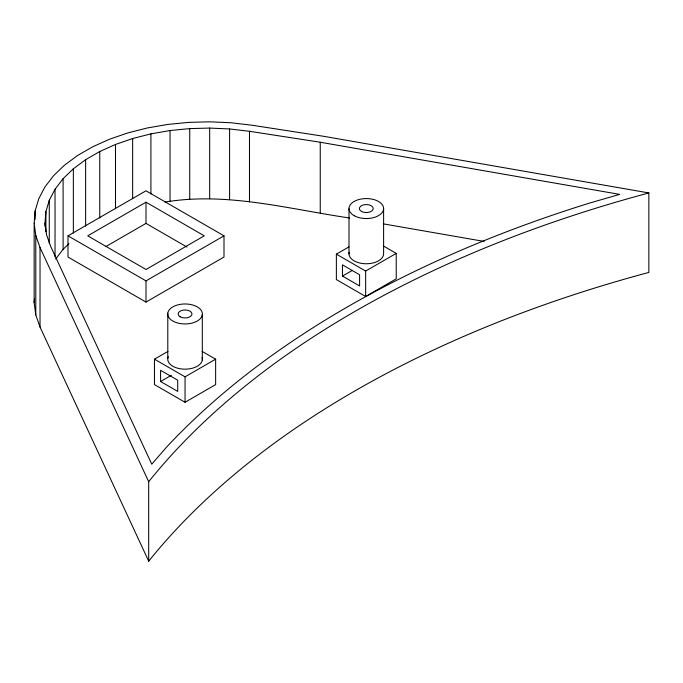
<?xml version="1.0" encoding="UTF-8"?>
<svg xmlns="http://www.w3.org/2000/svg" width="683" height="683" viewBox="0 0 683 683"><rect width="100%" height="100%" fill="white"/><g stroke="black" fill="none" stroke-linecap="round" stroke-linejoin="round"><path stroke-width="1.02" d="M34.15 223.247L35.132 210.962L38.726 198.838L44.873 187.057L53.479 175.804L64.415 165.252L77.512 155.553L92.581 146.854L109.382 139.289L127.67 132.972L147.161 128.003L167.557 124.46L188.559 122.385L209.843 121.813L231.085 122.761L251.967 125.211L323.204 136.224L648.85 192.939L648.85 272.423A1028.342 593.706 0 0 0 148.689 561.187L40.024 327.046L35.789 314.991L34.15 302.731L34.15 223.247L35.789 235.515L35.789 314.991M34.15 302.731L34.474 298.633M44.984 223.153L45.906 211.636L49.278 200.273L55.033 189.234L63.101 178.681L73.354 168.786L85.631 159.694L99.752 151.541L115.504 144.446L132.647 138.529L150.917 133.877L170.041 130.547L189.729 128.6L209.672 128.071L229.59 128.959L249.491 131.29L320.242 142.235L619.669 194.382L589.916 202.971A1039.159 599.956 0 0 0 166.063 447.681L151.763 464.192L50.559 246.136L46.521 234.653L44.984 223.153L44.984 226.321M55.656 259.062L63.101 249.329L68.957 243.677M67.993 235.84L145.991 190.805L223.998 235.84L223.998 257.039L146 302.074L67.993 257.039L67.993 235.84L146 280.875L223.998 235.84M146 202.194L87.723 235.84L146 269.486L204.268 235.84L146 202.194L146 223.392L105.933 246.52M202.142 351.386L215.64 359.181L215.64 384.614L185.05 402.27L154.46 384.614L154.46 359.181L167.958 351.386M383.428 246L396.234 253.393L396.234 278.826L365.644 296.482L336.369 279.586L336.369 254.153L348.97 246.879M342.473 276.077L359.608 285.964L359.582 274.745L342.456 264.859L342.473 276.077L352.377 270.357M160.59 381.515L177.725 391.41L177.7 380.192L160.573 370.297L160.59 381.515L171.39 375.283M336.369 254.153L365.644 271.049L396.234 253.393M154.46 359.181L185.05 376.837L215.64 359.181M165.004 202.066C226.91 191.701 288.704 209.135 349.662 218.005M383.283 223.862L484.136 241.423M146 223.392L186.971 247.05M35.789 235.515L40.024 247.57L148.689 481.703L148.689 561.187M383.607 208.332L383.607 253.547A17.306 9.989 0 0 1 365.174 263.74A17.306 9.989 0 0 1 349.201 252.249M365.644 271.049L365.644 296.482M349.004 208.776L349.004 253.991M320.242 142.235L320.242 212.883M249.491 131.29L249.491 201.937M229.59 128.959L229.59 199.607M209.672 128.071L209.672 198.719M202.305 314.726A17.306 9.989 0 0 1 175.275 322.205A17.306 9.989 0 0 1 177.571 304.951A17.306 9.989 0 0 1 202.305 314.726L202.305 359.941M189.729 128.6L189.729 199.248M185.05 376.837L185.05 402.27M170.041 130.547L170.041 201.195M167.796 313.198L167.796 358.413M150.917 133.877L150.917 193.972M146 280.875L146 302.074M132.647 138.529L132.647 198.633M115.504 144.446L115.504 208.767M99.752 151.541L99.752 217.971M85.631 159.694L85.631 226.124M73.354 168.786L73.354 233.108M63.101 178.681L63.101 249.329M55.033 189.234L55.033 256.714M49.278 200.273L49.278 243.498M45.906 211.636L45.906 231.674M40.024 247.57L40.024 327.046M35.132 210.962L35.132 219.439M148.689 481.703A1028.342 593.706 0 0 1 648.85 192.939M202.057 357.337A17.306 9.989 0 0 1 184.478 369.161A17.306 9.989 0 0 1 168.291 356.697M180.158 316.792A6.924 3.996 0 0 0 191.735 315A6.924 3.996 0 0 0 183.257 310.108A6.924 3.996 0 0 0 180.158 316.792M354.34 215.777A17.306 9.989 0 0 0 383.112 210.927A17.306 9.989 0 0 0 361.461 198.966A17.306 9.989 0 0 0 354.34 215.777M361.52 211.44A6.924 3.996 0 0 0 373.029 209.502A6.924 3.996 0 0 0 364.363 204.721A6.924 3.996 0 0 0 361.52 211.44"/></g></svg>
